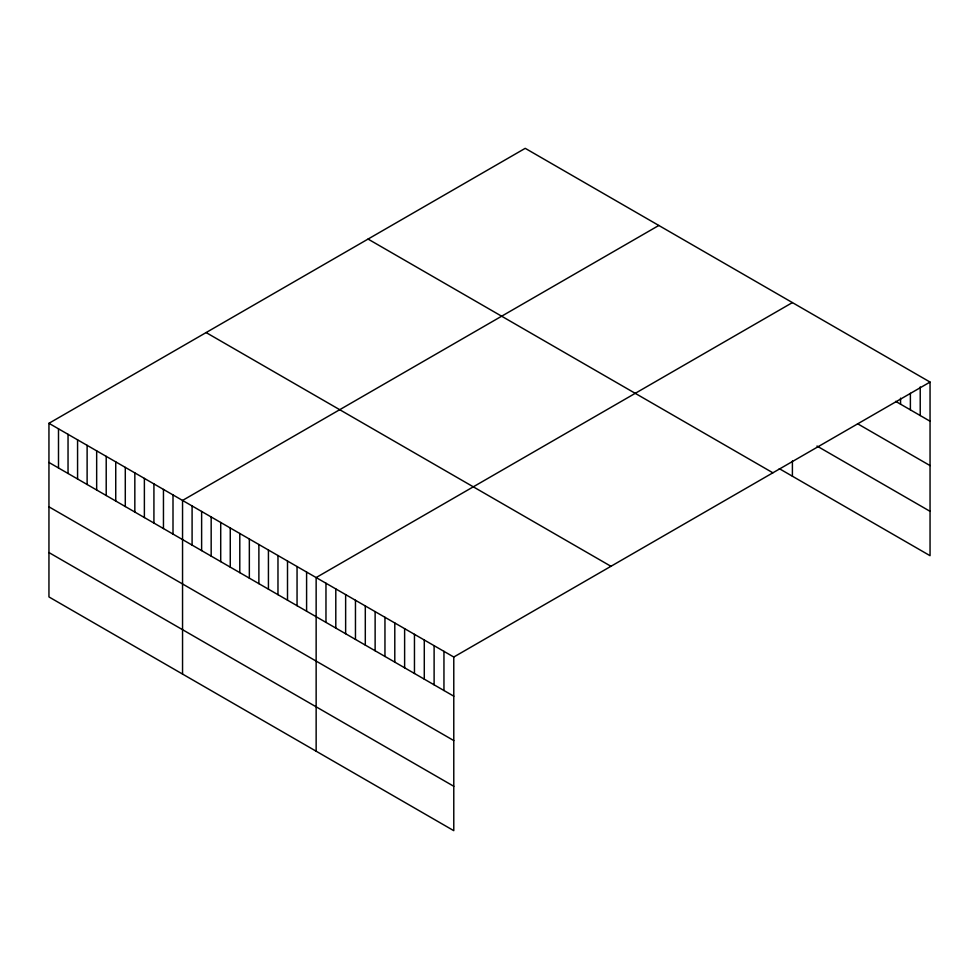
<?xml version="1.0" encoding="UTF-8"?>
<svg xmlns="http://www.w3.org/2000/svg" width="979" height="979" viewBox="0 0 979 979"><rect width="100%" height="100%" fill="white"/><g stroke="black" fill="none" stroke-linecap="round" stroke-linejoin="round"><path stroke-width="1.47" d="M930.05 382.067L453.779 657.031L453.779 830.669L48.95 596.933L48.95 423.307L525.221 148.331L930.05 382.067L930.05 555.693L779.284 468.647M658.818 225.464L182.547 500.44L182.547 674.066M792.403 302.597L316.144 577.561L316.144 751.199M895.638 401.341L930.05 421.215M857.543 423.723L930.05 465.588M816.988 446.045L930.05 511.319M368.055 239.072L772.884 472.808M206.116 332.566L610.945 566.29M48.95 423.307L453.779 657.031M48.95 462.455L453.779 696.179M48.95 506.828L453.779 740.565M48.95 552.56L453.779 786.284M920.223 386.925L920.223 415.537M910.384 393.301L910.384 409.858M900.558 398.159L900.558 404.18M792.403 460.974L792.403 476.222M443.952 651.353L443.952 690.501M434.113 645.675L434.113 684.835M424.286 640.009L424.286 679.157M414.46 634.331L414.46 673.479M404.621 628.653L404.621 667.8M394.794 622.974L394.794 662.122M384.955 617.296L384.955 656.444M375.128 611.618L375.128 650.778M365.302 605.952L365.302 645.1M355.463 600.274L355.463 639.422M345.636 594.596L345.636 633.743M335.797 588.917L335.797 628.065M325.97 583.239L325.97 622.387M306.598 572.054L306.598 611.202M297.053 566.547L297.053 605.695M287.508 561.04L287.508 600.188M277.975 555.534L277.975 594.681M268.43 550.014L268.43 589.174M258.884 544.508L258.884 583.655M249.339 539.001L249.339 578.148M239.794 533.494L239.794 572.642M230.261 527.987L230.261 567.135M220.716 522.468L220.716 561.628M211.17 516.961L211.17 556.109M201.625 511.454L201.625 550.602M192.092 505.947L192.092 545.095M173.002 494.921L173.002 534.081M163.456 489.414L163.456 528.562M153.923 483.907L153.923 523.055M144.378 478.401L144.378 517.548M134.833 472.894L134.833 512.041M125.288 467.375L125.288 506.535M115.742 461.868L115.742 501.015M106.209 456.361L106.209 495.509M96.664 450.854L96.664 490.002M87.119 445.347L87.119 484.495M77.574 439.828L77.574 478.988M68.04 434.321L68.04 473.469M58.495 428.814L58.495 467.962"/></g></svg>
